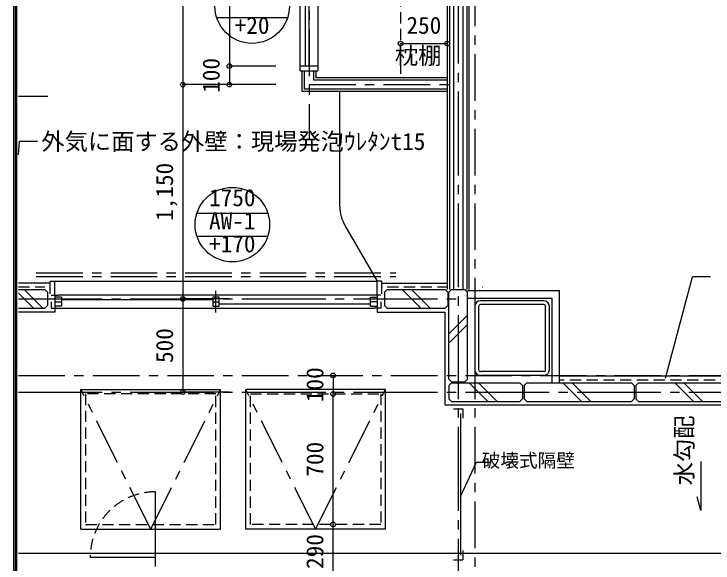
# Model space of a CAD drawing. Units: millimetres, scale not verified. Extents: x -9990 to 10135, y -7026 to 7050.
# Drawn here: x -9990 to -6237, y -1326 to 1620 of the extents above; entities that cross this region are included whole.
import ezdxf
from ezdxf.enums import TextEntityAlignment as Align

# ---------------------------------------------------------------- set-up
doc = ezdxf.new("R2010")
doc.units = ezdxf.units.MM
doc.header["$LTSCALE"] = 50
doc.header["$PDMODE"] = 32
doc.header["$PDSIZE"] = 25
for name, pattern in [('CHAIN1', [8, 5, -1, 1, -1]), ('CHAIN2', [12, 9, -1, 1, -1]), ('DASHED1', [1.8, 1.2, -0.6])]:
    doc.linetypes.add(name, pattern=pattern)
for name, color, linetype in [('1-0', 4, 'Continuous'), ('1-1', 6, 'Continuous'), ('1-2', 7, 'Continuous'), ('1-3', 2, 'Continuous'), ('1-4', 4, 'Continuous'), ('1-7', 6, 'Continuous'), ('F-0', 2, 'Continuous')]:
    doc.layers.add(name, color=color, linetype=linetype)
doc.styles.add('ＭＳ ゴシック', font='')
doc.styles.get('ＭＳ ゴシック').set_extended_font_data('MS Gothic')

msp = doc.modelspace()

# ---------------------------------------------------------------- linework, layer by layer
at = {"layer": '1-0', "color": 6, "linetype": 'CHAIN2'}
for p, q in [((-7605.74, 6603.77), (-7605.74, -3952.56)), ((-9966.72, 90.68), (-7580.74, 90.68)), ((-9966.72, -409.32), (-838.92, -409.32))]:
    msp.add_line(p, q, dxfattribs=at)
at = {"layer": '1-0', "color": 2, "linetype": 'DASHED1'}
msp.add_line((-7914.24, 2709.68), (-7914.24, 1278.18), dxfattribs=at)
at = {"layer": '1-1', "linetype": 'CHAIN1'}
for p, q in [((-7515.74, 6603.77), (-7515.74, -2154.85)), ((-8405.74, 6336.35), (-8405.74, 947.22)), ((-8405.74, 1240.68), (-7605.74, 1240.68)), ((-9966.72, -319.32), (-838.92, -319.32))]:
    msp.add_line(p, q, dxfattribs=at)
at = {"layer": '1-2', "color": 6}
for p, q in [((-8240.74, 585.68), (-8240.74, 1203.18)), ((-8213.95, 485.68), (-8040.74, 185.68)), ((-9770.74, 185.68), (-8040.74, 185.68)), ((-8055.74, 110.68), (-9755.74, 110.68)), ((-9755.74, 40.68), (-8055.74, 40.68)), ((-7593.07, -969.17), (-7506.25, -784.67)), ((-7506.25, -784.67), (-7428.62, -784.67))]:
    msp.add_line(p, q, dxfattribs=at)
at = {"layer": '1-2', "color": 5}
for p, q in [((-9966.72, 863.58), (-9960.08, 936.46)), ((-9863.66, 936.46), (-9960.08, 936.46)), ((-6492.82, -333.91), (-6347.5, 209.07)), ((-6251.08, 209.07), (-6347.5, 209.07))]:
    msp.add_line(p, q, dxfattribs=at)
at = {"layer": '1-2', "color": 2}
for p, q in [((-9008.24, 550.97), (-8627.5, 550.97)), ((-9008.24, 428.35), (-8627.5, 428.35)), ((-9770.74, 110.68), (-9770.74, 185.68)), ((-8040.74, 110.68), (-8040.74, 185.68)), ((-8015.74, 175.68), (-7664.24, 175.68)), ((-9770.74, 40.68), (-9770.74, 20.68)), ((-8040.74, 40.68), (-8040.74, 20.68)), ((-9770.74, 20.68), (-9966.72, 20.68)), ((-8040.74, 20.68), (-7675.74, 20.68)), ((-7675.74, -479.32), (-7675.74, 20.68)), ((-6045.73, -324.32), (-7060.74, -324.32)), ((-9630.74, -394.32), (-8880.74, -394.32)), ((-9630.74, -1144.32), (-9630.74, -394.32)), ((-7995.74, -394.32), (-8745.74, -394.32)), ((-7995.74, -1144.32), (-7995.74, -394.32)), ((-6020.74, -479.32), (-7675.74, -479.32))]:
    msp.add_line(p, q, dxfattribs=at)
at = {"layer": '1-2', "color": 2, "linetype": 'CHAIN1'}
for p, q in [((-9870.74, 230.68), (-7940.74, 230.68)), ((-9870.74, 210.68), (-7940.74, 210.68))]:
    msp.add_line(p, q, dxfattribs=at)
at = {"layer": '1-2', "color": 2, "linetype": 'DASHED1'}
for p, q in [((-9966.72, 155.68), (-9824.88, 155.68)), ((-7986.6, 155.68), (-7664.24, 155.68)), ((-7476.92, 155.68), (-7474.88, 155.68)), ((-6045.74, -344.32), (-7060.74, -344.32))]:
    msp.add_line(p, q, dxfattribs=at)
at = {"layer": '1-2'}
for p, q in [((-9966.72, 140.68), (-9824.88, 140.68)), ((-9810.74, 126.54), (-9824.88, 140.68)), ((-9810.74, 126.54), (-9810.74, 54.82)), ((-8905.74, 17.68), (-8905.74, 133.68)), ((-8000.74, 126.54), (-7986.6, 140.68)), ((-8000.74, 126.54), (-8000.74, 54.82)), ((-7986.6, 140.68), (-7674.88, 140.68)), ((-7674.88, 140.69), (-7660.74, 126.54)), ((-7660.74, 126.54), (-7660.74, 54.82)), ((-7641.59, 140.68), (-7655.74, 126.54)), ((-7655.74, -340.18), (-7655.74, 126.54)), ((-7641.59, 140.68), (-7569.88, 140.68)), ((-7555.74, 126.54), (-7569.88, 140.68)), ((-7555.74, -340.18), (-7555.74, 126.54)), ((-9790.74, 110.68), (-9755.74, 110.68)), ((-9770.74, 110.68), (-9770.74, 40.68)), ((-9735.74, 99.68), (-9770.74, 99.68)), ((-9770.74, 75.68), (-9735.74, 75.68)), ((-9735.74, 87.68), (-8922.74, 87.68)), ((-8922.74, 75.68), (-8888.74, 75.68)), ((-8040.74, 75.68), (-8075.74, 75.68)), ((-8020.74, 110.68), (-8055.74, 110.68)), ((-8040.74, 110.68), (-8040.74, 40.68)), ((-8020.74, 75.68), (-8020.74, 40.68)), ((-7145.74, 80.68), (-7485.74, 80.68)), ((-9966.72, 40.68), (-9824.88, 40.68)), ((-9824.88, 40.68), (-9810.74, 54.82)), ((-8888.74, 63.68), (-8075.74, 63.68)), ((-8075.74, 51.68), (-8040.74, 51.68)), ((-8020.74, 40.68), (-8055.74, 40.68)), ((-7986.6, 40.68), (-8000.74, 54.82)), ((-7986.6, 40.68), (-7674.88, 40.68)), ((-7674.88, 40.68), (-7660.74, 54.82)), ((-7515.74, 50.68), (-7515.74, -289.32)), ((-7495.74, 50.68), (-7495.74, -289.32)), ((-7145.74, 60.68), (-7485.74, 60.68)), ((-7135.74, -289.32), (-7135.74, 50.68)), ((-7115.74, -289.32), (-7115.74, 50.68)), ((-7145.74, -299.32), (-7485.74, -299.32)), ((-7145.74, -319.32), (-7485.74, -319.32)), ((-7641.59, -354.32), (-7655.74, -340.18)), ((-7655.74, -373.46), (-7641.6, -359.32)), ((-7655.74, -373.46), (-7655.74, -445.18)), ((-7641.6, -359.32), (-7274.88, -359.32)), ((-7641.59, -354.32), (-7569.88, -354.32)), ((-7555.74, -340.18), (-7569.88, -354.32)), ((-7260.74, -373.46), (-7274.88, -359.32)), ((-7260.74, -373.46), (-7260.74, -445.18)), ((-7250.74, -373.46), (-7236.6, -359.32)), ((-7250.74, -373.46), (-7250.74, -445.18)), ((-7236.6, -359.32), (-6674.88, -359.32)), ((-6660.74, -373.46), (-6674.88, -359.32)), ((-6660.74, -373.46), (-6660.74, -445.18)), ((-6650.74, -373.46), (-6636.6, -359.32)), ((-6650.74, -373.46), (-6650.74, -445.18)), ((-6636.6, -359.32), (-6074.88, -359.32)), ((-7641.6, -459.32), (-7655.74, -445.18)), ((-7274.88, -459.32), (-7260.74, -445.18)), ((-7236.6, -459.32), (-7250.74, -445.18)), ((-6674.88, -459.32), (-6660.74, -445.18)), ((-6636.6, -459.32), (-6650.74, -445.18)), ((-7641.6, -459.32), (-7274.88, -459.32)), ((-7236.6, -459.32), (-6674.88, -459.32)), ((-6636.6, -459.32), (-6074.88, -459.32))]:
    msp.add_line(p, q, dxfattribs=at)
at = {"layer": '1-2', "color": 4}
for p, q in [((-9885.49, 40.68), (-9966.72, 121.91)), ((-9835.99, 40.68), (-9935.99, 140.68)), ((-7805.49, 40.68), (-7905.48, 140.68)), ((-7755.99, 40.68), (-7855.99, 140.68)), ((-7555.74, 3.42), (-7655.74, -96.58)), ((-7555.74, -46.07), (-7655.74, -146.07)), ((-8276.71, -319.32), (-8276.71, -419.32)), ((-7445.49, -459.32), (-7545.48, -359.32)), ((-7395.99, -459.32), (-7495.99, -359.32)), ((-6942.5, -459.32), (-7042.5, -359.32)), ((-6893, -459.32), (-6993, -359.32)), ((-6342.5, -459.32), (-6442.5, -359.32)), ((-6293, -459.32), (-6393, -359.32))]:
    msp.add_line(p, q, dxfattribs=at)
at = {"layer": '1-2', "color": 6, "linetype": 'CHAIN1'}
for p, q in [((-9255.74, -1144.32), (-9630.74, -394.32)), ((-9255.74, -1144.32), (-8880.74, -394.32)), ((-8370.74, -1144.32), (-8745.74, -394.32)), ((-8370.74, -1144.32), (-7995.74, -394.32))]:
    msp.add_line(p, q, dxfattribs=at)
at = {"layer": '1-2', "color": 2}
for points in [[(-9795.74, 119.08), (-9795.74, 185.68), (-9770.74, 185.68)], [(-8015.74, 119.08), (-8015.74, 185.68), (-8040.74, 185.68)], [(-9630.74, -1144.32), (-8880.74, -1144.32), (-8880.74, -394.32)], [(-7995.74, -1144.32), (-8745.74, -1144.32), (-8745.74, -394.32)]]:
    msp.add_lwpolyline(points, dxfattribs=at)
at = {"layer": '1-2'}
for points in [[(-9790.74, 75.68), (-9790.74, 40.68), (-9755.74, 40.68)], [(-9735.74, 99.68), (-9735.74, 51.68), (-9770.74, 51.68)], [(-8075.74, 51.68), (-8075.74, 99.68), (-8040.74, 99.68)]]:
    msp.add_lwpolyline(points, dxfattribs=at)
msp.add_lwpolyline([(-8922.74, 51.68), (-8888.74, 51.68), (-8888.74, 99.68), (-8922.74, 99.68)], close=True, dxfattribs=at)
at = {"layer": '1-2', "color": 2, "linetype": 'DASHED1'}
for points in [[(-9605.74, -1119.32), (-8905.74, -1119.32), (-8905.74, -419.32), (-9605.74, -419.32)], [(-8020.74, -1119.32), (-8720.74, -1119.32), (-8720.74, -419.32), (-8020.74, -419.32)]]:
    msp.add_lwpolyline(points, close=True, dxfattribs=at)
at = {"layer": '1-2', "color": 4}
msp.add_lwpolyline([(-8276.71, -1409.32), (-8276.71, -1119.32), (-8276.71, -419.32)], dxfattribs=at)
at = {"layer": '1-2', "color": 6}
msp.add_lwpolyline([(-6302.16, -782.36), (-6302.16, -1044.41), (-6321.34, -970.91)], dxfattribs=at)
at = {"layer": '1-2', "color": 2}
msp.add_circle((-8817.87, 489.65), 200, dxfattribs=at)
at = {"layer": '1-2', "color": 6}
msp.add_arc((-8040.74, 585.68), 200, 180, 209.99998, dxfattribs=at)
at = {"layer": '1-2'}
for centre, radius, start, end in [((-7485.74, 50.68), 30, 90, 180), ((-7145.74, 50.68), 30, 0, 90), ((-7485.74, 50.68), 10, 90, 180), ((-7145.74, 50.68), 10, 0, 90), ((-7485.74, -289.32), 30, 180, 270), ((-7485.74, -289.32), 10, 180, 270), ((-7145.74, -289.32), 30, 270, 0), ((-7145.74, -289.32), 10, 270, 0)]:
    msp.add_arc(centre, radius, start, end, dxfattribs=at)
at = {"layer": '1-2', "color": 4}
for p in [(-8276.71, -319.32), (-8276.71, -419.32), (-8276.71, -1119.32)]:
    msp.add_point(p, dxfattribs=at)
at = {"layer": '1-3'}
for p, q in [((-7664.24, 5340.68), (-7664.24, 140.68)), ((-7651.74, 5340.68), (-7651.74, 140.68)), ((-7559.74, 5340.68), (-7559.74, 140.68)), ((-7547.24, 5340.68), (-7547.24, 140.68)), ((-8405.74, 1340.68), (-8405.74, 2640.68)), ((-8425.74, 1340.68), (-8425.74, 2010.68)), ((-8902.12, 1600.71), (-8521.37, 1600.71)), ((-8358.24, 1340.68), (-8453.24, 1340.68)), ((-8453.24, 1315.68), (-8453.24, 1340.68)), ((-8453.24, 1315.68), (-8358.24, 1315.68)), ((-8443.24, 1203.18), (-8443.24, 1315.68)), ((-8368.24, 1278.18), (-8368.24, 1315.68)), ((-8358.24, 1340.68), (-8358.24, 1315.68)), ((-7664.24, 1278.18), (-8368.24, 1278.18)), ((-7664.24, 1203.18), (-8443.24, 1203.18)), ((-9795.74, 175.68), (-9966.72, 175.68)), ((-7555.74, 135.68), (-7060.74, 135.68)), ((-7060.74, -359.32), (-7060.74, 135.68)), ((-7555.74, 95.68), (-7100.74, 95.68)), ((-7100.74, -359.32), (-7100.74, 95.68))]:
    msp.add_line(p, q, dxfattribs=at)
at = {"layer": '1-3', "color": 3}
for p, q in [((-7630.74, 5340.68), (-7630.74, 140.68)), ((-7580.74, 5340.68), (-7580.74, 140.68)), ((-8430.74, 1215.68), (-8430.74, 1315.68)), ((-8380.74, 1265.68), (-8380.74, 1315.68)), ((-7664.24, 1265.68), (-8380.74, 1265.68)), ((-7664.24, 1215.68), (-8430.74, 1215.68))]:
    msp.add_line(p, q, dxfattribs=at)
at = {"layer": '1-3', "color": 6}
for p, q in [((-8453.24, 1340.68), (-8453.24, 2640.68)), ((-8358.24, 2640.68), (-8358.24, 1340.68)), ((-9966.72, 1179), (-9808.87, 1179))]:
    msp.add_line(p, q, dxfattribs=at)
at = {"layer": '1-3'}
msp.add_circle((-8711.75, 1662.01), 200, dxfattribs=at)
at = {"layer": '1-4', "color": 2}
for p, q in [((-7630.74, -499.32), (-7580.74, -499.32)), ((-7593.24, -524.32), (-7593.24, -1284.32)), ((-7580.74, -499.32), (-7580.74, -549.32)), ((-7580.74, -1259.32), (-7580.74, -1309.32)), ((-7630.74, -1309.32), (-7580.74, -1309.32))]:
    msp.add_line(p, q, dxfattribs=at)
at = {"layer": '1-4', "color": 6}
for p, q in [((-9230.74, -1344.32), (-9230.74, -944.32)), ((-9966.72, -1274.32), (-838.92, -1274.32)), ((-9580.74, -1294.32), (-9230.74, -1294.32))]:
    msp.add_line(p, q, dxfattribs=at)
at = {"layer": '1-4', "color": 6, "linetype": 'DASHED1'}
msp.add_arc((-9230.74, -1294.32), 350, 90, 180, dxfattribs=at)
at = {"layer": '1-7', "color": 4}
for p, q in [((-9083.75, 2740.68), (-9083.75, -409.32)), ((-8833.75, 2740.68), (-8833.75, 1240.68)), ((-7914.24, 1461.23), (-7664.24, 1461.23)), ((-8583.75, 1340.68), (-8833.75, 1340.68)), ((-8583.75, 1240.68), (-9083.75, 1240.68)), ((-8833.75, 90.68), (-9083.75, 90.68)), ((-8833.75, -409.32), (-9083.75, -409.32))]:
    msp.add_line(p, q, dxfattribs=at)
for p in [(-7914.24, 1461.23), (-7664.24, 1461.23), (-8833.75, 1340.68), (-9083.75, 1240.68), (-8833.75, 1240.68), (-9083.75, 90.68), (-9083.75, -409.32)]:
    msp.add_point(p, dxfattribs=at)
at = {"layer": 'F-0'}
msp.add_line((-9982.89, -7018.58), (-9982.89, 7042.69), dxfattribs=at)
for points in [[(10134.9, -7026.08), (-9990.39, -7026.08), (-9990.39, 7050.19)], [(10119.9, -7011.08), (-9975.39, -7011.08), (-9975.39, 7035.19)]]:
    msp.add_lwpolyline(points, dxfattribs=at)

# ---------------------------------------------------------------- texts
at = {"layer": '1-0', "style": 'ＭＳ ゴシック'}
msp.add_text('枕棚', height=91.64, dxfattribs=at).set_placement((-7945.26, 1323.11), align=Align.BOTTOM_LEFT)
at = {"layer": '1-2', "color": 4, "style": 'ＭＳ ゴシック'}
for s, height, p in [('外気に面する外壁：現場発泡ｳﾚﾀﾝt15', 91.64, (-9843.45, 862.46)), ('1750', 91.64, (-8942.88, 560.97)), ('AW-1', 91.64, (-8942.88, 437.16)), ('+170', 91.64, (-8942.88, 313.34)), ('破壊式隔壁', 73.31, (-7478.62, -834.67))]:
    msp.add_text(s, height=height, dxfattribs=at).set_placement(p, align=Align.BOTTOM_LEFT)
for s, p in [('100', (-8301.71, -463.07)), ('水勾配', (-6318.57, -909.61)), ('700', (-8301.71, -863.07)), ('290', (-8301.71, -1358.07))]:
    msp.add_text(s, height=91.64, rotation=90, dxfattribs=at).set_placement(p, align=Align.BOTTOM_LEFT)
at = {"layer": '1-3', "color": 4, "style": 'ＭＳ ゴシック'}
msp.add_text('+20', height=91.64, dxfattribs=at).set_placement((-8805.5, 1485.7), align=Align.BOTTOM_LEFT)
at = {"layer": '1-7', "color": 4, "style": 'ＭＳ ゴシック'}
msp.add_text('250', height=91.64, dxfattribs=at).set_placement((-7882.99, 1486.23), align=Align.BOTTOM_LEFT)
for s, p in [('100', (-8858.75, 1196.93)), ('1,150', (-9108.75, 509.43)), ('500', (-9108.75, -253.07))]:
    msp.add_text(s, height=91.64, rotation=90, dxfattribs=at).set_placement(p, align=Align.BOTTOM_LEFT)

doc.saveas('drawing.dxf')
